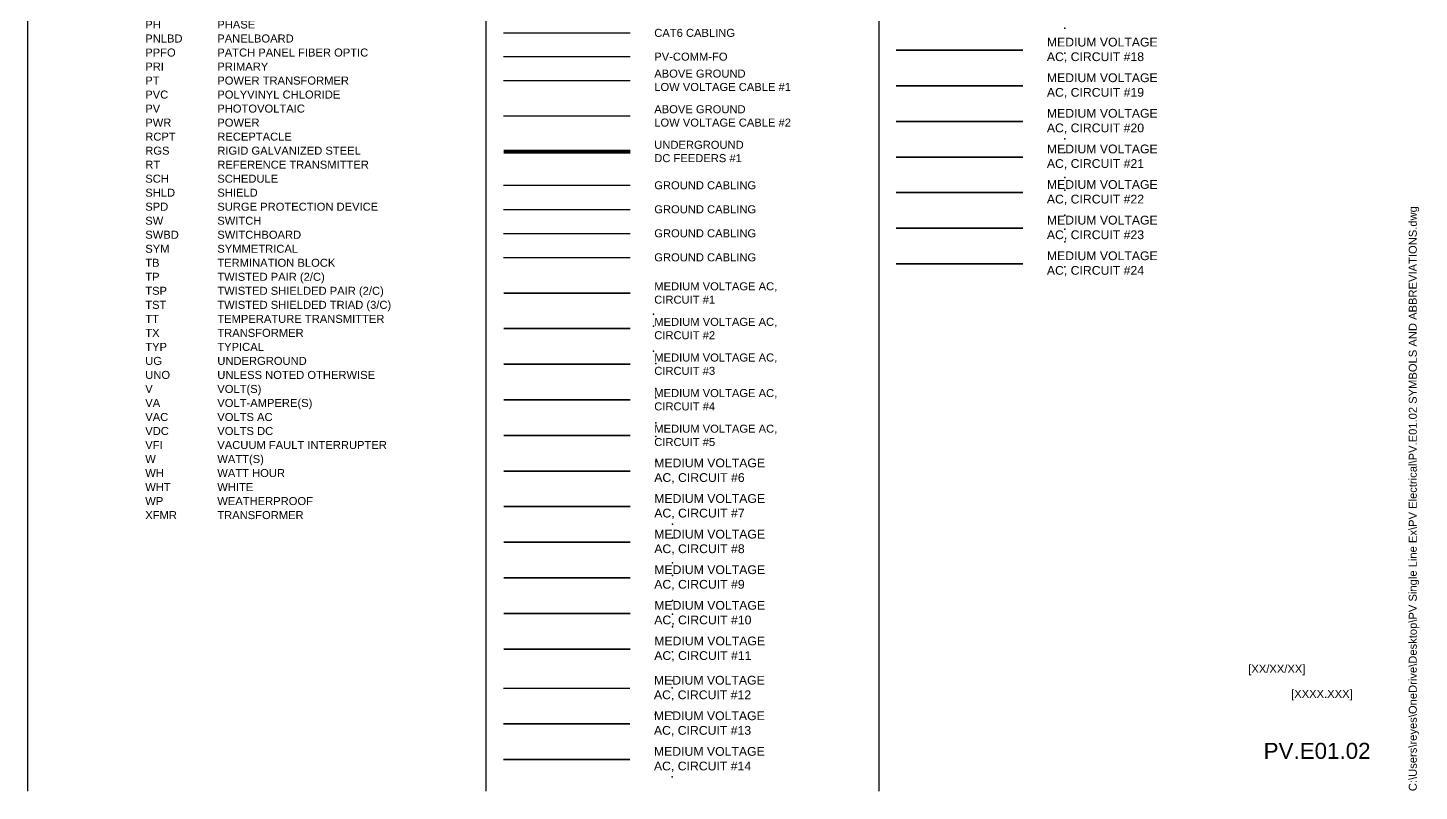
# Paper-space layout 'PV.E01.02 SYMBOLS AND ABBREVIATIONS' of a CAD drawing. Header units: feet, sheet in inches. Extents: x 0 to 34.7, y 0 to 23.
# Drawn here: x 17.35 to 34.73, y 0 to 9.53 of the extents above; entities that cross this region are included whole.
import ezdxf
from ezdxf.enums import TextEntityAlignment as Align
from ezdxf.lldxf.tags import DXFTag

# ---------------------------------------------------------------- set-up
doc = ezdxf.new("R2010")
doc.units = ezdxf.units.FT
doc.header["$MEASUREMENT"] = 0
for name, color, linetype in [('G-ANNO-TEXT', 1, 'Continuous'), ('G-ANNO-TTBL', 1, 'Continuous'), ('PV-CABL-MV1', 170, 'MV ROUTING #1'), ('PV-CABL-MV10', 130, 'MV ROUTING #10'), ('PV-CABL-MV11', 170, 'MV ROUTING #11'), ('PV-CABL-MV12', 210, 'MV ROUTING #12'), ('PV-CABL-MV13', 170, 'MV ROUTING #13'), ('PV-CABL-MV14', 80, 'MV ROUTING #14'), ('PV-CABL-MV18', 170, 'MV ROUTING #18'), ('PV-CABL-MV19', 80, 'MV ROUTING #19'), ('PV-CABL-MV2', 80, 'MV ROUTING #2'), ('PV-CABL-MV20', 210, 'MV ROUTING #20'), ('PV-CABL-MV21', 10, 'MV ROUTING #21'), ('PV-CABL-MV22', 130, 'MV ROUTING #22'), ('PV-CABL-MV23', 170, 'MV ROUTING #23'), ('PV-CABL-MV24', 210, 'MV ROUTING #24'), ('PV-CABL-MV3', 210, 'MV ROUTING #3'), ('PV-CABL-MV4', 10, 'MV ROUTING #4'), ('PV-CABL-MV5', 130, 'MV ROUTING #5'), ('PV-CABL-MV6', 170, 'MV ROUTING #6'), ('PV-CABL-MV7', 80, 'MV ROUTING #7'), ('PV-CABL-MV8', 210, 'MV ROUTING #8'), ('PV-CABL-MV9', 10, 'MV ROUTING #9'), ('PV-CATV6', 122, 'CATV6'), ('PV-COMM-FO', 122, 'FIBER_OPTIC_6 STRAND'), ('PV-DC-CABL-UG', 6, 'DC ROUTING'), ('PV-UG-LV1', 122, 'UGLV1'), ('PV-UG-LV2', 122, 'UGLV2')]:
    doc.layers.add(name, color=color, linetype=linetype)
doc.layers.add('G-NPLT', color=67, linetype='Continuous', plot=False)
for name, color, linetype, true_color in [('PV-CABL-G1', 7, 'G1', 0x26394c), ('PV-CABL-G2', 7, 'G2', 0x009926), ('PV-CABL-G3', 7, 'G3', 0x00cc66), ('PV-CABL-G4', 7, 'G4', 0x729900)]:
    doc.layers.add(name, color=color, linetype=linetype, true_color=true_color)
doc.styles.add('NEI-A', font='arial.ttf')
doc.styles.get("Standard").update_dxf_attribs({"font": 'arial.ttf'})
tags = doc.linetypes.add('CATV6', pattern='A,0.18216,-0.054518,["CATV6",NEI-A,S=0.1,R=0,X=0,Y=-0.05],-0.505136,0.176989', length=0.918803).pattern_tags.tags
tags[6] = DXFTag(74, 10)
tags = doc.linetypes.add('DC ROUTING', pattern='A,1,-0.25,0,0.1,-0.25,["DC",NEI-A,S=0.5,R=0,X=0,Y=-0.2],-1.99', length=3.59).pattern_tags.tags
tags[12] = DXFTag(74, 10)
doc.linetypes.add('FIBER_OPTIC_6 STRAND', pattern='A,0.2,-0.05,0,-0.05,0.2,-0.15,["FO",Standard,S=0.1,R=0,X=-0.04,Y=-0.05],-0.25,0.2,-0.05,0,-0.05', length=1.2)
tags = doc.linetypes.add('G1', pattern='A,0.176989,-0.056821,["G1",NEI-A,S=0.1,R=0,X=0,Y=-0.05],-0.243179,0.176989', length=0.653978).pattern_tags.tags
tags[6] = DXFTag(74, 10)
tags = doc.linetypes.add('G2', pattern='A,0.176989,-0.056821,["G2",NEI-A,S=0.1,R=0,X=0,Y=-0.05],-0.243179,0.176989', length=0.653978).pattern_tags.tags
tags[6] = DXFTag(74, 10)
tags = doc.linetypes.add('G3', pattern='A,0.176989,-0.056821,["G3",NEI-A,S=0.1,R=0,X=0,Y=-0.05],-0.243179,0.176989', length=0.653978).pattern_tags.tags
tags[6] = DXFTag(74, 10)
tags = doc.linetypes.add('G4', pattern='A,0.176989,-0.056821,["G4",NEI-A,S=0.1,R=0,X=0,Y=-0.05],-0.243179,0.176989', length=0.653978).pattern_tags.tags
tags[6] = DXFTag(74, 10)
tags = doc.linetypes.add('MV ROUTING #1', pattern='A,1,-0.25,0,0.1,-0.25,["MV1",NEI-A,S=0.5,R=0,X=0,Y=-0.2],-1.5', length=3.1).pattern_tags.tags
tags[12] = DXFTag(74, 10)
tags = doc.linetypes.add('MV ROUTING #10', pattern='A,1,-0.25,0,0.1,-0.25,["MV10",NEI-A,S=0.5,R=0,X=0,Y=-0.2],-1.99', length=3.59).pattern_tags.tags
tags[12] = DXFTag(74, 10)
tags = doc.linetypes.add('MV ROUTING #11', pattern='A,1,-0.25,0,0.1,-0.25,["MV11",NEI-A,S=0.5,R=0,X=0,Y=-0.2],-1.99', length=3.59).pattern_tags.tags
tags[12] = DXFTag(74, 10)
tags = doc.linetypes.add('MV ROUTING #12', pattern='A,1,-0.25,0,0.1,-0.25,["MV12",NEI-A,S=0.5,R=0,X=0,Y=-0.2],-1.99', length=3.59).pattern_tags.tags
tags[12] = DXFTag(74, 10)
tags = doc.linetypes.add('MV ROUTING #13', pattern='A,1,-0.25,0,0.1,-0.25,["MV13",NEI-A,S=0.5,R=0,X=0,Y=-0.2],-1.99', length=3.59).pattern_tags.tags
tags[12] = DXFTag(74, 10)
tags = doc.linetypes.add('MV ROUTING #14', pattern='A,1,-0.25,0,0.1,-0.25,["MV14",NEI-A,S=0.5,R=0,X=0,Y=-0.2],-1.99', length=3.59).pattern_tags.tags
tags[12] = DXFTag(74, 10)
tags = doc.linetypes.add('MV ROUTING #18', pattern='A,1,-0.25,0,0.1,-0.25,["MV18",NEI-A,S=0.5,R=0,X=0,Y=-0.2],-1.99', length=3.59).pattern_tags.tags
tags[12] = DXFTag(74, 10)
tags = doc.linetypes.add('MV ROUTING #19', pattern='A,1,-0.25,0,0.1,-0.25,["MV19",NEI-A,S=0.5,R=0,X=0,Y=-0.2],-1.99', length=3.59).pattern_tags.tags
tags[12] = DXFTag(74, 10)
tags = doc.linetypes.add('MV ROUTING #2', pattern='A,1,-0.25,0,0.1,-0.25,["MV2",NEI-A,S=0.5,R=0,X=0,Y=-0.2],-1.5', length=3.1).pattern_tags.tags
tags[12] = DXFTag(74, 10)
tags = doc.linetypes.add('MV ROUTING #20', pattern='A,1,-0.25,0,0.1,-0.25,["MV20",NEI-A,S=0.5,R=0,X=0,Y=-0.2],-1.99', length=3.59).pattern_tags.tags
tags[12] = DXFTag(74, 10)
tags = doc.linetypes.add('MV ROUTING #21', pattern='A,1,-0.25,0,0.1,-0.25,["MV21",NEI-A,S=0.5,R=0,X=0,Y=-0.2],-1.99', length=3.59).pattern_tags.tags
tags[12] = DXFTag(74, 10)
tags = doc.linetypes.add('MV ROUTING #22', pattern='A,1,-0.25,0,0.1,-0.25,["MV22",NEI-A,S=0.5,R=0,X=0,Y=-0.2],-1.99', length=3.59).pattern_tags.tags
tags[12] = DXFTag(74, 10)
tags = doc.linetypes.add('MV ROUTING #23', pattern='A,1,-0.25,0,0.1,-0.25,["MV23",NEI-A,S=0.5,R=0,X=0,Y=-0.2],-1.99', length=3.59).pattern_tags.tags
tags[12] = DXFTag(74, 10)
tags = doc.linetypes.add('MV ROUTING #24', pattern='A,1,-0.25,0,0.1,-0.25,["MV24",NEI-A,S=0.5,R=0,X=0,Y=-0.2],-1.99', length=3.59).pattern_tags.tags
tags[12] = DXFTag(74, 10)
tags = doc.linetypes.add('MV ROUTING #3', pattern='A,1,-0.25,0,0.1,-0.25,["MV3",NEI-A,S=0.5,R=0,X=0,Y=-0.2],-1.5', length=3.1).pattern_tags.tags
tags[12] = DXFTag(74, 10)
tags = doc.linetypes.add('MV ROUTING #4', pattern='A,1,-0.25,0,0.1,-0.25,["MV4",NEI-A,S=0.5,R=0,X=0,Y=-0.2],-1.5', length=3.1).pattern_tags.tags
tags[12] = DXFTag(74, 10)
tags = doc.linetypes.add('MV ROUTING #5', pattern='A,1,-0.25,0,0.1,-0.25,["MV5",NEI-A,S=0.5,R=0,X=0,Y=-0.2],-1.5', length=3.1).pattern_tags.tags
tags[12] = DXFTag(74, 10)
tags = doc.linetypes.add('MV ROUTING #6', pattern='A,1,-0.25,0,0.1,-0.25,["MV6",NEI-A,S=0.5,R=0,X=0,Y=-0.2],-1.5', length=3.1).pattern_tags.tags
tags[12] = DXFTag(74, 10)
tags = doc.linetypes.add('MV ROUTING #7', pattern='A,1,-0.25,0,0.1,-0.25,["MV7",NEI-A,S=0.5,R=0,X=0,Y=-0.2],-1.5', length=3.1).pattern_tags.tags
tags[12] = DXFTag(74, 10)
tags = doc.linetypes.add('MV ROUTING #8', pattern='A,1,-0.25,0,0.1,-0.25,["MV8",NEI-A,S=0.5,R=0,X=0,Y=-0.2],-1.5', length=3.1).pattern_tags.tags
tags[12] = DXFTag(74, 10)
tags = doc.linetypes.add('MV ROUTING #9', pattern='A,1,-0.25,0,0.1,-0.25,["MV9",NEI-A,S=0.5,R=0,X=0,Y=-0.2],-1.5', length=3.1).pattern_tags.tags
tags[12] = DXFTag(74, 10)
tags = doc.linetypes.add('UGLV1', pattern='A,0.176989,-0.050716,["LV1",NEI-A,S=0.1,R=0,X=0,Y=-0.05],-0.299284,0.176989', length=0.703978).pattern_tags.tags
tags[6] = DXFTag(74, 10)
tags = doc.linetypes.add('UGLV2', pattern='A,0.176989,-0.050716,["LV2",NEI-A,S=0.1,R=0,X=0,Y=-0.05],-0.299284,0.176989', length=0.703978).pattern_tags.tags
tags[6] = DXFTag(74, 10)

psp = doc.layouts.new('PV.E01.02 SYMBOLS AND ABBREVIATIONS')

# ---------------------------------------------------------------- linework, layer by layer
at = {"layer": 'G-ANNO-TEXT'}
for p, q in [((17.348, 0), (17.348, 23.011)), ((23.076, 0), (23.076, 23.008))]:
    psp.add_line(p, q, dxfattribs=at)
psp.add_lwpolyline([(27.981, 11.406), (27.98, 0)], dxfattribs=at)
at = {"layer": 'G-NPLT'}
for p in [(30.305, 9.528), (30.305, 9.215), (30.305, 8.146), (30.305, 7.974), (30.305, 7.661), (30.305, 7.503), (30.305, 7.191), (30.305, 7.019), (30.305, 6.86), (30.305, 6.548), (25.164, 5.955), (25.164, 5.807), (25.164, 5.494), (25.192, 5.34), (25.192, 5.028), (25.192, 4.912), (25.192, 4.599), (25.192, 4.427), (25.192, 4.115), (25.401, 3.336), (25.401, 3.164), (25.401, 2.852), (25.401, 2.693), (25.401, 2.381), (25.401, 2.209), (25.401, 2.05), (25.401, 1.738), (25.396, 1.38), (25.396, 1.292), (25.187, 0.957), (25.396, 0.979), (25.396, 0.179)]:
    psp.add_point(p, dxfattribs=at)
at = {"layer": 'PV-CABL-G1', "linetype": 'G1'}
psp.add_lwpolyline([(23.292, 7.565), (24.874, 7.565)], dxfattribs=at)
at = {"layer": 'PV-CABL-G2', "linetype": 'G2'}
psp.add_lwpolyline([(23.292, 7.265), (24.874, 7.265)], dxfattribs=at)
at = {"layer": 'PV-CABL-G3'}
psp.add_lwpolyline([(23.292, 6.965), (24.874, 6.965)], dxfattribs=at)
at = {"layer": 'PV-CABL-G4', "linetype": 'G4'}
psp.add_lwpolyline([(23.292, 6.665), (24.874, 6.665)], dxfattribs=at)
at = {"layer": 'PV-CABL-MV1', "ltscale": 0.2, "const_width": 0.02}
psp.add_lwpolyline([(23.292, 6.22), (24.874, 6.22)], dxfattribs=at)
at = {"layer": 'PV-CABL-MV10', "ltscale": 0.2, "const_width": 0.02}
psp.add_lwpolyline([(23.292, 2.219), (24.874, 2.219)], dxfattribs=at)
at = {"layer": 'PV-CABL-MV11', "ltscale": 0.2, "const_width": 0.02}
psp.add_lwpolyline([(23.292, 1.774), (24.874, 1.774)], dxfattribs=at)
at = {"layer": 'PV-CABL-MV12', "ltscale": 0.2, "const_width": 0.02}
psp.add_lwpolyline([(23.287, 1.284), (24.87, 1.284)], dxfattribs=at)
at = {"layer": 'PV-CABL-MV13', "ltscale": 0.2, "const_width": 0.02}
psp.add_lwpolyline([(23.287, 0.84), (24.87, 0.84)], dxfattribs=at)
at = {"layer": 'PV-CABL-MV14', "ltscale": 0.2, "const_width": 0.02}
psp.add_lwpolyline([(23.287, 0.395), (24.87, 0.395)], dxfattribs=at)
at = {"layer": 'PV-CABL-MV18', "ltscale": 0.2, "const_width": 0.02}
psp.add_lwpolyline([(28.196, 9.252), (29.779, 9.252)], dxfattribs=at)
at = {"layer": 'PV-CABL-MV19', "ltscale": 0.2, "const_width": 0.02}
psp.add_lwpolyline([(28.196, 8.807), (29.779, 8.807)], dxfattribs=at)
at = {"layer": 'PV-CABL-MV2', "ltscale": 0.2, "const_width": 0.02}
psp.add_lwpolyline([(23.292, 5.776), (24.874, 5.776)], dxfattribs=at)
at = {"layer": 'PV-CABL-MV20', "ltscale": 0.2, "const_width": 0.02}
psp.add_lwpolyline([(28.196, 8.363), (29.779, 8.363)], dxfattribs=at)
at = {"layer": 'PV-CABL-MV21', "ltscale": 0.2, "const_width": 0.02}
psp.add_lwpolyline([(28.196, 7.918), (29.779, 7.918)], dxfattribs=at)
at = {"layer": 'PV-CABL-MV22', "ltscale": 0.2, "const_width": 0.02}
psp.add_lwpolyline([(28.196, 7.474), (29.779, 7.474)], dxfattribs=at)
at = {"layer": 'PV-CABL-MV23', "ltscale": 0.2, "const_width": 0.02}
psp.add_lwpolyline([(28.196, 7.029), (29.779, 7.029)], dxfattribs=at)
at = {"layer": 'PV-CABL-MV24', "ltscale": 0.2, "const_width": 0.02}
psp.add_lwpolyline([(28.196, 6.584), (29.779, 6.584)], dxfattribs=at)
at = {"layer": 'PV-CABL-MV3', "ltscale": 0.2, "const_width": 0.02}
psp.add_lwpolyline([(23.292, 5.331), (24.874, 5.331)], dxfattribs=at)
at = {"layer": 'PV-CABL-MV4', "ltscale": 0.2, "const_width": 0.02}
psp.add_lwpolyline([(23.292, 4.887), (24.874, 4.887)], dxfattribs=at)
at = {"layer": 'PV-CABL-MV5', "ltscale": 0.2, "const_width": 0.02}
psp.add_lwpolyline([(23.292, 4.442), (24.874, 4.442)], dxfattribs=at)
at = {"layer": 'PV-CABL-MV6', "ltscale": 0.2, "const_width": 0.02}
psp.add_lwpolyline([(23.292, 3.997), (24.874, 3.997)], dxfattribs=at)
at = {"layer": 'PV-CABL-MV7', "ltscale": 0.2, "const_width": 0.02}
psp.add_lwpolyline([(23.292, 3.553), (24.874, 3.553)], dxfattribs=at)
at = {"layer": 'PV-CABL-MV8', "ltscale": 0.2, "const_width": 0.02}
psp.add_lwpolyline([(23.292, 3.108), (24.874, 3.108)], dxfattribs=at)
at = {"layer": 'PV-CABL-MV9', "ltscale": 0.2, "const_width": 0.02}
psp.add_lwpolyline([(23.292, 2.664), (24.874, 2.664)], dxfattribs=at)
at = {"layer": 'PV-CATV6'}
psp.add_lwpolyline([(23.292, 9.468), (24.874, 9.468)], dxfattribs=at)
at = {"layer": 'PV-COMM-FO'}
psp.add_lwpolyline([(23.292, 9.172), (24.874, 9.172)], dxfattribs=at)
at = {"layer": 'PV-DC-CABL-UG', "ltscale": 0.2, "const_width": 0.05}
psp.add_lwpolyline([(23.292, 7.987), (24.874, 7.987)], dxfattribs=at)
at = {"layer": 'PV-UG-LV1'}
psp.add_lwpolyline([(23.292, 8.876), (24.874, 8.876)], dxfattribs=at)
at = {"layer": 'PV-UG-LV2'}
psp.add_lwpolyline([(23.292, 8.431), (24.874, 8.431)], dxfattribs=at)

# ---------------------------------------------------------------- texts
at = {"layer": 'G-ANNO-TEXT', "style": 'NEI-A'}
psp.add_text('PV-COMM-FO', height=0.1, dxfattribs=at).set_placement((25.174, 9.172), align=Align.MIDDLE_LEFT)
at = {"layer": 'G-ANNO-TEXT', "insert": (18.315, 22.226), "char_height": 0.1, "attachment_point": 1, "line_spacing_factor": 1.05, "style": 'NEI-A'}
psp.add_mtext_dynamic_manual_height_columns('\\pxt5,14;{\\LABBREVIATION:}^I{\\LDESCRIPTION:\\P}\\P^IA^IAMPERE(S)\\P^IAC^IALTERNATING CURRENT\\P^IAI^IANALOG INPUT\\P^IAL^IALUMINUM\\P^IAO^IANALOG OUTPUT\\P^IAWG^IAMERICAN WIRE GAUGE\\P^IBLK^IBLACK\\P^IBOS^IBALANCE OF SYSTEMS\\P^IBPS^IBATTERY POWER SYSTEM\\P^IC^ICONDUIT\\P^ICAT^ICATEGORY\\P^ICB^ICIRCUIT BREAKER\\P^ICKT^ICIRCUIT\\P^ICOMM^ICOMMUNICATIONS\\P^ICOND^ICONDUCTOR\\P^ICT^ICURRENT TRANSFORMER\\P^ICU^ICOPPER\\P^IDAS^IDATA ACQUISITION SYSTEM\\P^IDC^IDIRECT CURRENT\\P^IDCCB^IDC COMBINER BOX\\P^IDF^IDC FEEDER\\P^IDH^IDC HARNESS\\P^IDI^IDIGITAL INPUT\\P^IDISC^IDISCONNECT\\P^IDJ^IDC JUMPER\\P^IDN^IDOWN\\P^IDP^IDOUBLE POLE\\P^IDT^IDC TRUNK FEEDER\\P^IDWG^IDRAWING\\P^IEC^IELECTRICAL CONTRACTOR\\P^IEMT^IELECTRICAL METALLIC TUBING\\P^IEPO^IEMERGENCY POWER OFF\\P^IFO^IFIBER OPTIC\\P^IFOC^IFIBER OPTIC CABLE\\P^IF^IFUSED\\P^IFU^IFUSE\\P^IG^IGROUND FAULT PROTECTION\\P^IGFI^IGROUND FAULT INTERRUPTER\\P^IGFDI^IGROUND FAULT DETECTION & INTERRUPTION\\P^IGND^IGROUND\\P^IDCCB^IDC COMBINER BOX\\P^IHZ^IHERTZ (FREQUENCY)\\P^IHH^IHAND HOLE\\P^IID^IIDENTIFICATION\\P^IINV^IINVERTER\\P^IJB^IJUNCTION BOX (PULL BOX)\\P^IK^IKILO\\P^IkV^IKILOVOLTS\\P^Ikcmil^I1000 CIRCULAR MILS\\P^IL^ILINE\\P^ILSI^ILONG, SHORT INSTANTANEOUS PROTECTION\\P^ILV^ILOW VOLTAGE\\P^ImA^IMILLIAMP\\P^IMC^ICAISO METEOROLOGICAL STATION (CA ONLY)\\P^IMCB^IMAIN CIRCUIT BREAKER\\P^IMET^IMETEOROLOGICAL STATION\\P^IMLO^IMAIN LUGS ONLY\\P^IMTS^IMANUAL TRANSFER SWITCH\\P^IMV^IMEDIUM VOLTAGE\\P^IMVA ^IMEGAVOLT AMPERE(S)\\P^IMVJC^IMV JUNCTION CABINET\\P^IMVSC^IMEDIUM VOLTAGE SECTIONALIZING CABINET\\P^IN^INEUTRAL\\P^INC^INORMALLY CLOSED\\P^INF^INON-FUSED\\P^INO^INORMALLY OPEN\\P^IOAE^IOR APPROVED EQUAL\\P^IO & M^IOPERATIONS & MAINTENANCE\\P^IOCPD^IOVER CURRENT PROTECTION DEVICE\\P^IPCS^IPOWER CONVERSION STATION\\P^IPH^IPHASE\\P^IPNLBD^IPANELBOARD\\P^IPPFO^IPATCH PANEL FIBER OPTIC\\P^IPRI^IPRIMARY\\P^IPT^IPOWER TRANSFORMER\\P^IPVC^IPOLYVINYL CHLORIDE\\P^IPV^IPHOTOVOLTAIC^I\\P^IPWR^IPOWER\\P^IRCPT^IRECEPTACLE\\P^IRGS^IRIGID GALVANIZED STEEL\\P^IRT^IREFERENCE TRANSMITTER\\P^ISCH^ISCHEDULE\\P^ISHLD^ISHIELD\\P^ISPD^ISURGE PROTECTION DEVICE\\P^ISW^ISWITCH^I\\P^ISWBD^ISWITCHBOARD\\P^ISYM^ISYMMETRICAL\\P^ITB^ITERMINATION BLOCK\\P^ITP^ITWISTED PAIR (2/C)\\P^ITSP^ITWISTED SHIELDED PAIR (2/C)\\P^ITST^ITWISTED SHIELDED TRIAD (3/C)\\P^ITT^ITEMPERATURE TRANSMITTER\\P^ITX^ITRANSFORMER\\P^ITYP^ITYPICAL\\P^IUG^IUNDERGROUND\\P^IUNO^IUNLESS NOTED OTHERWISE\\P^IV^IVOLT(S)\\P^IVA^IVOLT-AMPERE(S)\\P^IVAC^IVOLTS AC\\P^IVDC^IVOLTS DC\\P^IVFI^IVACUUM FAULT INTERRUPTER\\P^IW^IWATT(S)\\P^IWH^IWATT HOUR\\P^IWHT^IWHITE\\P^IWP^IWEATHERPROOF\\P^IXFMR^ITRANSFORMER', width=4.95, gutter_width=0.547, heights=[40.127], dxfattribs=at)
at = {"layer": 'G-ANNO-TEXT', "char_height": 0.1, "width": 6.55508, "attachment_point": 4, "style": 'NEI-A'}
for s, insert in [('\\A1;CAT6 CABLING', (25.174, 9.468)), ('ABOVE GROUND \\PLOW VOLTAGE CABLE #1', (25.174, 8.876)), ('ABOVE GROUND \\PLOW VOLTAGE CABLE #2', (25.174, 8.431)), ('UNDERGROUND \\PDC FEEDERS #1', (25.174, 7.987)), ('GROUND CABLING', (25.174, 7.565)), ('GROUND CABLING', (25.174, 7.265)), ('GROUND CABLING', (25.174, 6.965)), ('GROUND CABLING', (25.174, 6.665))]:
    psp.add_mtext(s, dxfattribs=dict(at, insert=insert))
at = {"layer": 'G-ANNO-TEXT', "attachment_point": 4, "style": 'NEI-A'}
for s, width, insert, char_height in [('MEDIUM VOLTAGE AC, CIRCUIT #18 ', 1.66177, (30.079, 9.252), 0.1094), ('MEDIUM VOLTAGE AC, CIRCUIT #19 ', 1.66881, (30.079, 8.807), 0.1094), ('MEDIUM VOLTAGE AC, CIRCUIT #20 ', 1.66881, (30.079, 8.363), 0.1094), ('MEDIUM VOLTAGE AC, CIRCUIT #21 ', 1.66881, (30.079, 7.918), 0.1094), ('MEDIUM VOLTAGE AC, CIRCUIT #22 ', 1.66881, (30.079, 7.474), 0.1094), ('MEDIUM VOLTAGE AC, CIRCUIT #23', 1.66881, (30.079, 7.029), 0.1094), ('MEDIUM VOLTAGE AC, CIRCUIT #24 ', 1.66177, (30.079, 6.584), 0.1094), ('MEDIUM VOLTAGE AC, CIRCUIT #1 ', 1.65526, (25.174, 6.22), 0.1), ('MEDIUM VOLTAGE AC, CIRCUIT #2 ', 1.63011, (25.174, 5.776), 0.1), ('MEDIUM VOLTAGE AC, CIRCUIT #3 ', 1.65338, (25.174, 5.331), 0.1), ('MEDIUM VOLTAGE AC, CIRCUIT #4 ', 1.66103, (25.174, 4.887), 0.1), ('MEDIUM VOLTAGE AC, CIRCUIT #5 ', 1.67585, (25.174, 4.442), 0.1), ('MEDIUM VOLTAGE AC, CIRCUIT #6 ', 1.66881, (25.174, 3.997), 0.1094), ('MEDIUM VOLTAGE AC, CIRCUIT #7 ', 1.66881, (25.174, 3.553), 0.1094), ('MEDIUM VOLTAGE AC, CIRCUIT #8 ', 1.66881, (25.174, 3.108), 0.1094), ('MEDIUM VOLTAGE AC, CIRCUIT #9 ', 1.66881, (25.174, 2.664), 0.1094), ('MEDIUM VOLTAGE AC, CIRCUIT #10', 1.66881, (25.174, 2.219), 0.1094), ('MEDIUM VOLTAGE AC, CIRCUIT #11 ', 1.66177, (25.174, 1.774), 0.1094), ('MEDIUM VOLTAGE AC, CIRCUIT #12 ', 1.66881, (25.17, 1.284), 0.1094), ('MEDIUM VOLTAGE AC, CIRCUIT #13 ', 1.66881, (25.17, 0.84), 0.1094), ('MEDIUM VOLTAGE AC, CIRCUIT #14 ', 1.66881, (25.17, 0.395), 0.1094)]:
    psp.add_mtext_dynamic_manual_height_columns(s, width=width, gutter_width=0.547, heights=[0], dxfattribs=dict(at, insert=insert, char_height=char_height))
at = {"layer": 'G-ANNO-TTBL', "style": 'NEI-A'}
for s, width, insert, char_height, attachment_point in [('[XX/XX/XX]', 0.85482, (32.595, 1.513), 0.1, 4), ('[XXXX.XXX]', 0.85482, (33.515, 1.2), 0.1, 5), ('PV.E01.02', 1.7218, (33.455, 0.502), 0.2, 5)]:
    psp.add_mtext_dynamic_manual_height_columns(s, width=width, gutter_width=0.5, heights=[0], dxfattribs=dict(at, insert=insert, char_height=char_height, attachment_point=attachment_point))
at = {"layer": 'G-NPLT', "insert": (34.6, 0), "char_height": 0.1, "width": 13.97168, "attachment_point": 1, "rotation": 90, "style": 'NEI-A'}
psp.add_mtext('C:\\\\Users\\\\reyes\\\\OneDrive\\\\Desktop\\\\PV Single Line Ex\\\\PV Electrical\\\\PV.E01.02 SYMBOLS AND ABBREVIATIONS.dwg', dxfattribs=at)

doc.saveas('drawing.dxf')
